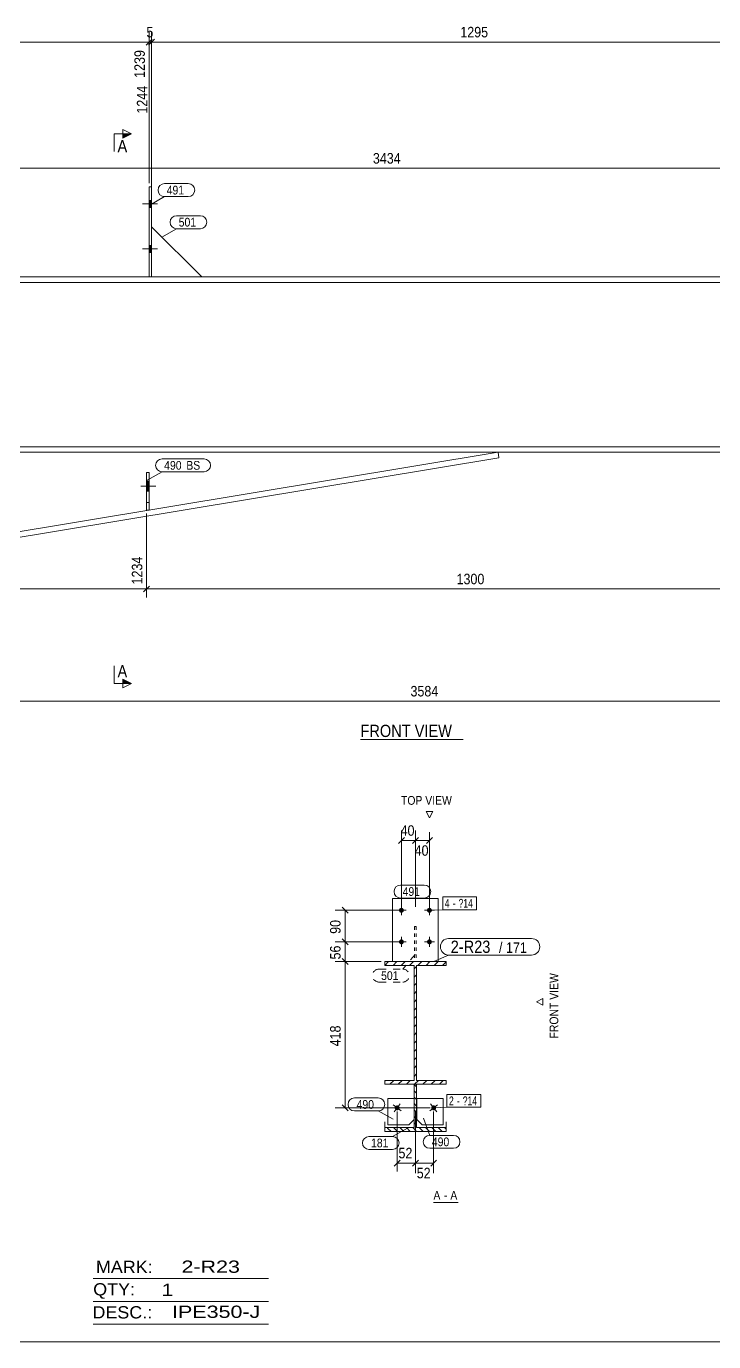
# Model space of a CAD drawing. Header units: millimetres. Extents: x 2 to 825, y 1 to 579.
# Drawn here: x 198.4 to 394.5, y 5 to 380.2 of the extents above; entities that cross this region are included whole.
import ezdxf

# ---------------------------------------------------------------- set-up
doc = ezdxf.new("R2010")
doc.units = ezdxf.units.MM
for name, pattern in [('XKITLINE00', [0]), ('XKITLINE01', [4, 1, -1, 1, -1]), ('XKITLINE02', [4, 2, -2])]:
    doc.linetypes.add(name, pattern=pattern)
for name, color, linetype, lineweight in [('Bolt', 3, 'Continuous', 0), ('BoltMark', 7, 'Continuous', 0), ('Dimensions', 7, 'Continuous', 0), ('DrawingSheet', 5, 'Continuous', 0), ('OtherObjectType', 7, 'Continuous', 0), ('Part', 2, 'Continuous', 0), ('PartMark', 7, 'Continuous', 0), ('Section', 6, 'Continuous', 0)]:
    doc.layers.add(name, color=color, linetype=linetype, lineweight=lineweight)
doc.styles.add('ARIAL', font='ARIAL.TTF')
doc.styles.add('ARIAL_NARROW', font='ARIALN.TTF')

# ---------------------------------------------------------------- blocks, each defined once
blk = doc.blocks.new('*A2')
at = {"layer": 'Part', "color": 7, "linetype": 'XKITLINE00', "lineweight": 0}
for p, q in [((300.65, 112.35), (301.75, 113.45)), ((303.01, 112.35), (304.11, 113.45)), ((305.36, 112.35), (306.46, 113.45)), ((307.72, 112.35), (308.82, 113.45)), ((310.08, 112.35), (311.18, 113.45)), ((312.43, 112.35), (313.53, 113.45)), ((314.79, 112.35), (315.89, 113.45)), ((317.15, 112.35), (318.15, 113.35)), ((300.65, 112.35), (300.65, 112.35)), ((309.05, 111.32), (309.75, 112.02)), ((309.05, 108.97), (309.75, 109.67)), ((309.05, 106.61), (309.75, 107.31)), ((309.05, 104.25), (309.75, 104.95)), ((309.05, 101.89), (309.75, 102.59)), ((309.05, 99.54), (309.75, 100.24)), ((309.05, 97.18), (309.75, 97.88)), ((309.05, 94.82), (309.75, 95.52)), ((309.05, 92.47), (309.75, 93.17)), ((309.05, 90.11), (309.75, 90.81)), ((309.05, 87.75), (309.75, 88.45)), ((309.05, 85.39), (309.75, 86.09)), ((309.05, 83.04), (309.75, 83.74)), ((300.65, 79.35), (300.85, 79.55)), ((302.11, 78.45), (303.21, 79.55)), ((304.47, 78.45), (305.57, 79.55)), ((306.82, 78.45), (307.92, 79.55)), ((309.05, 80.68), (309.75, 81.38)), ((309.18, 78.45), (310.28, 79.55)), ((311.54, 78.45), (312.64, 79.55)), ((313.89, 78.45), (314.99, 79.55)), ((316.25, 78.45), (317.35, 79.55))]:
    blk.add_line(p, q, dxfattribs=at)
blk = doc.blocks.new('*A3')
at = {"layer": 'Part', "color": 7, "linetype": 'XKITLINE00', "lineweight": 0}
for p, q in [((309.75, 77.68), (309.05, 78.38)), ((309.75, 75.86), (309.05, 76.56)), ((309.75, 74.04), (309.05, 74.74)), ((309.75, 72.22), (309.05, 72.92)), ((309.75, 70.4), (309.05, 71.1)), ((309.75, 68.58), (309.05, 69.28)), ((301.56, 65.85), (301.35, 66.06)), ((302.47, 64.94), (301.56, 65.85)), ((304.29, 64.94), (303.17, 66.06)), ((306.11, 64.94), (304.99, 66.06)), ((307.93, 64.94), (306.81, 66.06)), ((309.75, 64.94), (308.63, 66.06)), ((309.75, 66.76), (309.05, 67.46)), ((311.57, 64.94), (310.45, 66.06)), ((313.39, 64.94), (312.27, 66.06)), ((315.21, 64.94), (314.09, 66.06)), ((317.03, 64.94), (315.91, 66.06)), ((318.15, 65.64), (317.73, 66.06))]:
    blk.add_line(p, q, dxfattribs=at)
blk = doc.blocks.new('*A5')
at = {"layer": 'Bolt', "color": 3, "linetype": 'XKITLINE02', "lineweight": 0}
for p, q in [((235.36, 249.05), (231.08, 249.05)), ((233.44, 250.46), (232.72, 250.46)), ((233.44, 247.65), (232.72, 247.65))]:
    blk.add_line(p, q, dxfattribs=at)
blk = doc.blocks.new('*A6')
at = {"layer": 'Bolt'}
for points in [[(233.44, 330.56), (234.15, 330.56), (234.15, 328.56), (233.44, 328.56)], [(233.44, 330.56), (234.15, 330.56), (234.15, 328.56), (233.44, 328.56)], [(233.44, 317.7), (234.15, 317.7), (234.15, 315.7), (233.44, 315.7)], [(233.44, 317.7), (234.15, 317.7), (234.15, 315.7), (233.44, 315.7)]]:
    blk.add_hatch(color=3, dxfattribs=at).paths.add_polyline_path(points, flags=17)
at = {"layer": 'Bolt', "color": 3, "linetype": 'XKITLINE00', "lineweight": 0}
for p, q in [((234.15, 330.56), (233.44, 330.56)), ((234.15, 330.56), (233.44, 330.56)), ((235.81, 329.56), (231.52, 329.56)), ((235.81, 329.56), (231.52, 329.56)), ((234.15, 328.56), (233.44, 328.56)), ((234.15, 328.56), (233.44, 328.56)), ((235.81, 316.7), (231.52, 316.7)), ((235.81, 316.7), (231.52, 316.7)), ((234.15, 317.7), (233.44, 317.7)), ((234.15, 317.7), (233.44, 317.7)), ((234.15, 315.7), (233.44, 315.7)), ((234.15, 315.7), (233.44, 315.7))]:
    blk.add_line(p, q, dxfattribs=at)
blk = doc.blocks.new('*A11')
at = {"layer": 'Bolt'}
blk.add_hatch(color=3, dxfattribs=at).paths.add_polyline_path([(233.44, 247.65), (232.72, 247.65), (232.72, 250.46), (233.44, 250.46)], flags=17)
at = {"layer": 'Bolt', "color": 3, "linetype": 'XKITLINE00', "lineweight": 0}
for p, q in [((235.36, 249.05), (231.08, 249.05)), ((233.44, 250.46), (232.72, 250.46)), ((233.44, 247.65), (232.72, 247.65))]:
    blk.add_line(p, q, dxfattribs=at)
blk = doc.blocks.new('*A12')
at = {"layer": 'Part', "color": 2, "linetype": 'XKITLINE00', "lineweight": 0}
for p, q in [((568.42, 308.7), (61.72, 308.7)), ((568.42, 307.13), (61.56, 307.13)), ((568.42, 260.28), (56.62, 260.28)), ((56.45, 258.7), (568.42, 258.7))]:
    blk.add_line(p, q, dxfattribs=at)
blk = doc.blocks.new('*A16')
at = {"layer": 'Part', "color": 7, "linetype": 'XKITLINE01', "lineweight": 0}
for p, q in [((232.72, 252.91), (232.72, 242.2)), ((233.44, 252.91), (232.72, 252.91)), ((233.44, 242.2), (233.44, 252.91)), ((232.72, 244.34), (233.44, 244.34)), ((232.72, 242.2), (233.44, 242.2))]:
    blk.add_line(p, q, dxfattribs=at)
blk = doc.blocks.new('*A17')
at = {"layer": 'Part', "color": 2, "linetype": 'XKITLINE00', "lineweight": 0}
blk.add_line((248.44, 308.7), (234.15, 322.99), dxfattribs=at)
at = {"layer": 'Part', "color": 7, "linetype": 'XKITLINE01', "lineweight": 0}
for p, q in [((234.15, 322.99), (234.15, 308.7)), ((234.15, 308.7), (248.44, 308.7))]:
    blk.add_line(p, q, dxfattribs=at)
blk = doc.blocks.new('*A18')
at = {"layer": 'Part', "color": 2, "linetype": 'XKITLINE00', "lineweight": 0}
for p, q in [((234.15, 334.42), (233.44, 334.42)), ((233.44, 334.42), (233.44, 308.7)), ((234.15, 308.7), (234.15, 334.42))]:
    blk.add_line(p, q, dxfattribs=at)
at = {"layer": 'Part', "color": 7, "linetype": 'XKITLINE01', "lineweight": 0}
blk.add_line((233.44, 308.7), (234.15, 308.7), dxfattribs=at)
blk = doc.blocks.new('*A23')
at = {"layer": 'Part', "color": 2, "linetype": 'XKITLINE00', "lineweight": 0}
for p, q in [((333.22, 257.15), (51.36, 210.4)), ((51.53, 212.02), (332.97, 258.7)), ((56.23, 256.63), (58.54, 258.7)), ((332.97, 258.7), (333.22, 257.15))]:
    blk.add_line(p, q, dxfattribs=at)
at = {"layer": 'Part', "color": 7, "linetype": 'XKITLINE01', "lineweight": 0}
for p, q in [((51.36, 210.4), (56.23, 256.63)), ((58.54, 258.7), (332.97, 258.7))]:
    blk.add_line(p, q, dxfattribs=at)
blk = doc.blocks.new('*A25')
at = {"layer": 'Part', "color": 2, "linetype": 'XKITLINE00', "lineweight": 0}
for p, q in [((232.72, 242.2), (232.72, 252.91)), ((232.72, 252.91), (233.44, 252.91)), ((233.44, 252.91), (233.44, 242.2)), ((233.44, 242.2), (232.72, 242.2))]:
    blk.add_line(p, q, dxfattribs=at)
at = {"layer": 'Part', "color": 7, "linetype": 'XKITLINE01', "lineweight": 0}
blk.add_line((232.72, 244.34), (233.44, 244.34), dxfattribs=at)
blk = doc.blocks.new('*A56')
at = {"layer": 'Bolt'}
blk.add_hatch(color=3, dxfattribs=at).paths.add_polyline_path([(303.74, 71.17), (303.72, 71.19), (303.69, 71.21), (303.67, 71.24), (303.65, 71.27), (303.63, 71.29), (303.61, 71.32), (303.59, 71.35), (303.57, 71.38), (303.56, 71.41), (303.55, 71.44), (303.53, 71.48), (303.52, 71.51), (303.52, 71.54), (303.51, 71.58), (303.5, 71.61), (303.5, 71.64), (303.5, 71.68), (303.5, 71.71), (303.5, 71.75), (303.5, 71.78), (303.51, 71.82), (303.51, 71.85), (303.52, 71.88), (303.53, 71.92), (303.54, 71.95), (303.56, 71.98), (303.57, 72.01), (303.59, 72.04), (303.61, 72.07), (303.63, 72.1), (303.65, 72.13), (303.67, 72.15), (303.69, 72.18), (303.71, 72.2), (303.74, 72.23), (303.77, 72.25), (303.79, 72.27), (303.82, 72.29), (303.85, 72.31), (303.88, 72.32), (303.91, 72.34), (303.95, 72.35), (303.98, 72.36), (304.01, 72.37), (304.04, 72.38), (304.08, 72.39), (304.11, 72.39), (304.15, 72.4), (304.18, 72.4), (304.21, 72.4), (304.25, 72.4), (304.28, 72.39), (304.32, 72.39), (304.35, 72.38), (304.38, 72.37), (304.42, 72.36), (304.45, 72.35), (304.48, 72.34), (304.51, 72.32), (304.54, 72.31), (304.57, 72.29), (304.6, 72.27), (304.63, 72.25), (304.65, 72.23), (304.68, 72.2), (304.7, 72.18), (304.73, 72.16), (304.75, 72.13), (304.77, 72.1), (304.79, 72.07), (304.81, 72.04), (304.82, 72.01), (304.84, 71.98), (304.85, 71.95), (304.86, 71.92), (304.87, 71.88), (304.88, 71.85), (304.89, 71.82), (304.89, 71.78), (304.9, 71.75), (304.9, 71.72), (304.9, 71.68), (304.9, 71.65), (304.89, 71.61), (304.89, 71.58), (304.88, 71.54), (304.87, 71.51), (304.86, 71.48), (304.85, 71.45), (304.84, 71.41), (304.82, 71.38), (304.81, 71.35), (304.79, 71.32), (304.77, 71.29), (304.75, 71.27), (304.73, 71.24), (304.71, 71.22), (304.68, 71.19), (304.66, 71.17), (304.63, 71.15), (304.6, 71.13), (304.57, 71.11), (304.54, 71.09), (304.51, 71.07), (304.48, 71.06), (304.45, 71.04), (304.42, 71.03), (304.39, 71.02), (304.35, 71.01), (304.32, 71.01), (304.29, 71), (304.25, 71), (304.22, 71), (304.18, 71), (304.15, 71), (304.11, 71), (304.08, 71.01), (304.05, 71.01), (304.01, 71.02), (303.98, 71.03), (303.95, 71.04), (303.92, 71.06), (303.88, 71.07), (303.85, 71.09), (303.82, 71.1), (303.8, 71.12), (303.77, 71.14)], flags=17)
at = {"layer": 'Bolt', "color": 3, "linetype": 'XKITLINE00', "lineweight": 0}
for p, q in [((305.3, 70.84), (303.09, 72.56)), ((303.34, 70.59), (305.06, 72.8))]:
    blk.add_line(p, q, dxfattribs=at)
blk = doc.blocks.new('*A57')
at = {"layer": 'Bolt'}
for points in [[(306.1, 128.02), (306.09, 127.98), (306.09, 127.95), (306.08, 127.92), (306.08, 127.88), (306.07, 127.85), (306.06, 127.82), (306.04, 127.79), (306.03, 127.75), (306.02, 127.72), (306, 127.69), (305.98, 127.66), (305.96, 127.64), (305.94, 127.61), (305.92, 127.58), (305.89, 127.56), (305.87, 127.53), (305.84, 127.51), (305.82, 127.49), (305.79, 127.47), (305.76, 127.45), (305.73, 127.44), (305.7, 127.42), (305.67, 127.41), (305.63, 127.39), (305.6, 127.38), (305.57, 127.37), (305.53, 127.37), (305.5, 127.36), (305.47, 127.36), (305.43, 127.35), (305.4, 127.35), (305.36, 127.35), (305.33, 127.36), (305.3, 127.36), (305.26, 127.37), (305.23, 127.37), (305.19, 127.38), (305.16, 127.39), (305.13, 127.41), (305.1, 127.42), (305.07, 127.44), (305.04, 127.45), (305.01, 127.47), (304.98, 127.49), (304.95, 127.51), (304.93, 127.53), (304.9, 127.56), (304.88, 127.58), (304.86, 127.61), (304.84, 127.64), (304.82, 127.66), (304.8, 127.69), (304.78, 127.72), (304.77, 127.75), (304.75, 127.79), (304.74, 127.82), (304.73, 127.85), (304.72, 127.88), (304.71, 127.92), (304.71, 127.95), (304.7, 127.98), (304.7, 128.02), (304.7, 128.05), (304.7, 128.09), (304.7, 128.12), (304.71, 128.16), (304.71, 128.19), (304.72, 128.22), (304.73, 128.26), (304.74, 128.29), (304.75, 128.32), (304.77, 128.35), (304.78, 128.38), (304.8, 128.41), (304.82, 128.44), (304.84, 128.47), (304.86, 128.5), (304.88, 128.52), (304.9, 128.55), (304.93, 128.57), (304.95, 128.59), (304.98, 128.62), (305.01, 128.64), (305.04, 128.65), (305.07, 128.67), (305.1, 128.69), (305.13, 128.7), (305.16, 128.71), (305.19, 128.72), (305.23, 128.73), (305.26, 128.74), (305.3, 128.75), (305.33, 128.75), (305.36, 128.75), (305.4, 128.75), (305.43, 128.75), (305.47, 128.75), (305.5, 128.75), (305.53, 128.74), (305.57, 128.73), (305.6, 128.72), (305.63, 128.71), (305.67, 128.7), (305.7, 128.69), (305.73, 128.67), (305.76, 128.65), (305.79, 128.64), (305.82, 128.62), (305.84, 128.59), (305.87, 128.57), (305.89, 128.55), (305.92, 128.52), (305.94, 128.5), (305.96, 128.47), (305.98, 128.44), (306, 128.41), (306.02, 128.38), (306.03, 128.35), (306.04, 128.32), (306.06, 128.29), (306.07, 128.26), (306.08, 128.22), (306.08, 128.19), (306.09, 128.16), (306.09, 128.12), (306.1, 128.09), (306.1, 128.05)], [(314.1, 128.02), (314.09, 127.98), (314.09, 127.95), (314.08, 127.92), (314.08, 127.88), (314.07, 127.85), (314.06, 127.82), (314.04, 127.79), (314.03, 127.75), (314.02, 127.72), (314, 127.69), (313.98, 127.66), (313.96, 127.64), (313.94, 127.61), (313.92, 127.58), (313.89, 127.56), (313.87, 127.53), (313.84, 127.51), (313.82, 127.49), (313.79, 127.47), (313.76, 127.45), (313.73, 127.44), (313.7, 127.42), (313.67, 127.41), (313.63, 127.39), (313.6, 127.38), (313.57, 127.37), (313.53, 127.37), (313.5, 127.36), (313.47, 127.36), (313.43, 127.35), (313.4, 127.35), (313.36, 127.35), (313.33, 127.36), (313.3, 127.36), (313.26, 127.37), (313.23, 127.37), (313.19, 127.38), (313.16, 127.39), (313.13, 127.41), (313.1, 127.42), (313.07, 127.44), (313.04, 127.45), (313.01, 127.47), (312.98, 127.49), (312.95, 127.51), (312.93, 127.53), (312.9, 127.56), (312.88, 127.58), (312.86, 127.61), (312.84, 127.64), (312.82, 127.66), (312.8, 127.69), (312.78, 127.72), (312.77, 127.75), (312.75, 127.79), (312.74, 127.82), (312.73, 127.85), (312.72, 127.88), (312.71, 127.92), (312.71, 127.95), (312.7, 127.98), (312.7, 128.02), (312.7, 128.05), (312.7, 128.09), (312.7, 128.12), (312.71, 128.16), (312.71, 128.19), (312.72, 128.22), (312.73, 128.26), (312.74, 128.29), (312.75, 128.32), (312.77, 128.35), (312.78, 128.38), (312.8, 128.41), (312.82, 128.44), (312.84, 128.47), (312.86, 128.5), (312.88, 128.52), (312.9, 128.55), (312.93, 128.57), (312.95, 128.59), (312.98, 128.62), (313.01, 128.64), (313.04, 128.65), (313.07, 128.67), (313.1, 128.69), (313.13, 128.7), (313.16, 128.71), (313.19, 128.72), (313.23, 128.73), (313.26, 128.74), (313.3, 128.75), (313.33, 128.75), (313.36, 128.75), (313.4, 128.75), (313.43, 128.75), (313.47, 128.75), (313.5, 128.75), (313.53, 128.74), (313.57, 128.73), (313.6, 128.72), (313.63, 128.71), (313.67, 128.7), (313.7, 128.69), (313.73, 128.67), (313.76, 128.65), (313.79, 128.64), (313.82, 128.62), (313.84, 128.59), (313.87, 128.57), (313.89, 128.55), (313.92, 128.52), (313.94, 128.5), (313.96, 128.47), (313.98, 128.44), (314, 128.41), (314.02, 128.38), (314.03, 128.35), (314.04, 128.32), (314.06, 128.29), (314.07, 128.26), (314.08, 128.22), (314.08, 128.19), (314.09, 128.16), (314.09, 128.12), (314.1, 128.09), (314.1, 128.05)], [(306.1, 119.02), (306.09, 118.98), (306.09, 118.95), (306.08, 118.92), (306.08, 118.88), (306.07, 118.85), (306.06, 118.82), (306.04, 118.79), (306.03, 118.75), (306.02, 118.72), (306, 118.69), (305.98, 118.66), (305.96, 118.64), (305.94, 118.61), (305.92, 118.58), (305.89, 118.56), (305.87, 118.53), (305.84, 118.51), (305.82, 118.49), (305.79, 118.47), (305.76, 118.45), (305.73, 118.44), (305.7, 118.42), (305.67, 118.41), (305.63, 118.39), (305.6, 118.38), (305.57, 118.37), (305.53, 118.37), (305.5, 118.36), (305.47, 118.36), (305.43, 118.35), (305.4, 118.35), (305.36, 118.35), (305.33, 118.36), (305.3, 118.36), (305.26, 118.37), (305.23, 118.37), (305.19, 118.38), (305.16, 118.39), (305.13, 118.41), (305.1, 118.42), (305.07, 118.44), (305.04, 118.45), (305.01, 118.47), (304.98, 118.49), (304.95, 118.51), (304.93, 118.53), (304.9, 118.56), (304.88, 118.58), (304.86, 118.61), (304.84, 118.64), (304.82, 118.66), (304.8, 118.69), (304.78, 118.72), (304.77, 118.75), (304.75, 118.79), (304.74, 118.82), (304.73, 118.85), (304.72, 118.88), (304.71, 118.92), (304.71, 118.95), (304.7, 118.98), (304.7, 119.02), (304.7, 119.05), (304.7, 119.09), (304.7, 119.12), (304.71, 119.16), (304.71, 119.19), (304.72, 119.22), (304.73, 119.26), (304.74, 119.29), (304.75, 119.32), (304.77, 119.35), (304.78, 119.38), (304.8, 119.41), (304.82, 119.44), (304.84, 119.47), (304.86, 119.5), (304.88, 119.52), (304.9, 119.55), (304.93, 119.57), (304.95, 119.59), (304.98, 119.62), (305.01, 119.64), (305.04, 119.65), (305.07, 119.67), (305.1, 119.69), (305.13, 119.7), (305.16, 119.71), (305.19, 119.72), (305.23, 119.73), (305.26, 119.74), (305.3, 119.75), (305.33, 119.75), (305.36, 119.75), (305.4, 119.75), (305.43, 119.75), (305.47, 119.75), (305.5, 119.75), (305.53, 119.74), (305.57, 119.73), (305.6, 119.72), (305.63, 119.71), (305.67, 119.7), (305.7, 119.69), (305.73, 119.67), (305.76, 119.65), (305.79, 119.64), (305.82, 119.62), (305.84, 119.59), (305.87, 119.57), (305.89, 119.55), (305.92, 119.52), (305.94, 119.5), (305.96, 119.47), (305.98, 119.44), (306, 119.41), (306.02, 119.38), (306.03, 119.35), (306.04, 119.32), (306.06, 119.29), (306.07, 119.26), (306.08, 119.22), (306.08, 119.19), (306.09, 119.16), (306.09, 119.12), (306.1, 119.09), (306.1, 119.05)], [(314.1, 119.02), (314.09, 118.98), (314.09, 118.95), (314.08, 118.92), (314.08, 118.88), (314.07, 118.85), (314.06, 118.82), (314.04, 118.79), (314.03, 118.75), (314.02, 118.72), (314, 118.69), (313.98, 118.66), (313.96, 118.64), (313.94, 118.61), (313.92, 118.58), (313.89, 118.56), (313.87, 118.53), (313.84, 118.51), (313.82, 118.49), (313.79, 118.47), (313.76, 118.45), (313.73, 118.44), (313.7, 118.42), (313.67, 118.41), (313.63, 118.39), (313.6, 118.38), (313.57, 118.37), (313.53, 118.37), (313.5, 118.36), (313.47, 118.36), (313.43, 118.35), (313.4, 118.35), (313.36, 118.35), (313.33, 118.36), (313.3, 118.36), (313.26, 118.37), (313.23, 118.37), (313.19, 118.38), (313.16, 118.39), (313.13, 118.41), (313.1, 118.42), (313.07, 118.44), (313.04, 118.45), (313.01, 118.47), (312.98, 118.49), (312.95, 118.51), (312.93, 118.53), (312.9, 118.56), (312.88, 118.58), (312.86, 118.61), (312.84, 118.64), (312.82, 118.66), (312.8, 118.69), (312.78, 118.72), (312.77, 118.75), (312.75, 118.79), (312.74, 118.82), (312.73, 118.85), (312.72, 118.88), (312.71, 118.92), (312.71, 118.95), (312.7, 118.98), (312.7, 119.02), (312.7, 119.05), (312.7, 119.09), (312.7, 119.12), (312.71, 119.16), (312.71, 119.19), (312.72, 119.22), (312.73, 119.26), (312.74, 119.29), (312.75, 119.32), (312.77, 119.35), (312.78, 119.38), (312.8, 119.41), (312.82, 119.44), (312.84, 119.47), (312.86, 119.5), (312.88, 119.52), (312.9, 119.55), (312.93, 119.57), (312.95, 119.59), (312.98, 119.62), (313.01, 119.64), (313.04, 119.65), (313.07, 119.67), (313.1, 119.69), (313.13, 119.7), (313.16, 119.71), (313.19, 119.72), (313.23, 119.73), (313.26, 119.74), (313.3, 119.75), (313.33, 119.75), (313.36, 119.75), (313.4, 119.75), (313.43, 119.75), (313.47, 119.75), (313.5, 119.75), (313.53, 119.74), (313.57, 119.73), (313.6, 119.72), (313.63, 119.71), (313.67, 119.7), (313.7, 119.69), (313.73, 119.67), (313.76, 119.65), (313.79, 119.64), (313.82, 119.62), (313.84, 119.59), (313.87, 119.57), (313.89, 119.55), (313.92, 119.52), (313.94, 119.5), (313.96, 119.47), (313.98, 119.44), (314, 119.41), (314.02, 119.38), (314.03, 119.35), (314.04, 119.32), (314.06, 119.29), (314.07, 119.26), (314.08, 119.22), (314.08, 119.19), (314.09, 119.16), (314.09, 119.12), (314.1, 119.09), (314.1, 119.05)]]:
    blk.add_hatch(color=3, dxfattribs=at).paths.add_polyline_path(points, flags=17)
at = {"layer": 'Bolt', "color": 3, "linetype": 'XKITLINE00', "lineweight": 0}
for p, q in [((306.8, 128.05), (304, 128.05)), ((305.4, 129.45), (305.4, 126.65)), ((314.8, 128.05), (312, 128.05)), ((313.4, 129.45), (313.4, 126.65)), ((305.4, 120.45), (305.4, 117.65)), ((313.4, 120.45), (313.4, 117.65)), ((306.8, 119.05), (304, 119.05)), ((314.8, 119.05), (312, 119.05))]:
    blk.add_line(p, q, dxfattribs=at)
blk = doc.blocks.new('*A58')
at = {"layer": 'Bolt'}
blk.add_hatch(color=3, dxfattribs=at).paths.add_polyline_path([(314.2, 72.27), (314.22, 72.29), (314.25, 72.31), (314.28, 72.32), (314.32, 72.34), (314.35, 72.35), (314.38, 72.36), (314.41, 72.37), (314.45, 72.38), (314.48, 72.39), (314.51, 72.39), (314.55, 72.4), (314.58, 72.4), (314.62, 72.4), (314.65, 72.4), (314.69, 72.39), (314.72, 72.39), (314.75, 72.38), (314.79, 72.37), (314.82, 72.36), (314.85, 72.35), (314.88, 72.34), (314.91, 72.32), (314.94, 72.31), (314.97, 72.29), (315, 72.27), (315.03, 72.25), (315.06, 72.23), (315.08, 72.2), (315.11, 72.18), (315.13, 72.15), (315.15, 72.13), (315.17, 72.1), (315.19, 72.07), (315.21, 72.04), (315.22, 72.01), (315.24, 71.98), (315.25, 71.95), (315.26, 71.92), (315.27, 71.88), (315.28, 71.85), (315.29, 71.82), (315.29, 71.78), (315.3, 71.75), (315.3, 71.71), (315.3, 71.68), (315.3, 71.64), (315.29, 71.61), (315.29, 71.58), (315.28, 71.54), (315.27, 71.51), (315.26, 71.48), (315.25, 71.44), (315.24, 71.41), (315.22, 71.38), (315.21, 71.35), (315.19, 71.32), (315.17, 71.29), (315.15, 71.27), (315.13, 71.24), (315.1, 71.21), (315.08, 71.19), (315.05, 71.17), (315.03, 71.14), (315, 71.12), (314.97, 71.1), (314.94, 71.09), (314.91, 71.07), (314.88, 71.06), (314.85, 71.04), (314.82, 71.03), (314.78, 71.02), (314.75, 71.01), (314.72, 71.01), (314.68, 71), (314.65, 71), (314.61, 71), (314.58, 71), (314.55, 71), (314.51, 71), (314.48, 71.01), (314.44, 71.01), (314.41, 71.02), (314.38, 71.03), (314.35, 71.04), (314.31, 71.06), (314.28, 71.07), (314.25, 71.09), (314.22, 71.11), (314.19, 71.13), (314.17, 71.15), (314.14, 71.17), (314.11, 71.19), (314.09, 71.22), (314.07, 71.24), (314.05, 71.27), (314.03, 71.29), (314.01, 71.32), (313.99, 71.35), (313.97, 71.38), (313.96, 71.41), (313.94, 71.45), (313.93, 71.48), (313.92, 71.51), (313.91, 71.54), (313.91, 71.58), (313.9, 71.61), (313.9, 71.65), (313.9, 71.68), (313.9, 71.72), (313.9, 71.75), (313.9, 71.78), (313.91, 71.82), (313.92, 71.85), (313.92, 71.88), (313.93, 71.92), (313.95, 71.95), (313.96, 71.98), (313.97, 72.01), (313.99, 72.04), (314.01, 72.07), (314.03, 72.1), (314.05, 72.13), (314.07, 72.16), (314.09, 72.18), (314.12, 72.2), (314.14, 72.23), (314.17, 72.25)], flags=17)
at = {"layer": 'Bolt', "color": 3, "linetype": 'XKITLINE00', "lineweight": 0}
for p, q in [((313.49, 70.84), (315.7, 72.56)), ((313.74, 72.8), (315.46, 70.59))]:
    blk.add_line(p, q, dxfattribs=at)
blk = doc.blocks.new('*A59')
at = {"layer": 'Part', "color": 2, "linetype": 'XKITLINE00', "lineweight": 0}
for p, q in [((300.65, 112.35), (300.65, 113.45)), ((300.65, 113.45), (318.15, 113.45)), ((318.15, 113.45), (318.15, 112.35)), ((309.05, 112.35), (300.65, 112.35)), ((309.05, 79.55), (309.05, 112.35)), ((318.15, 112.35), (309.75, 112.35)), ((309.75, 112.35), (309.75, 79.55)), ((300.65, 78.45), (300.65, 79.55)), ((300.65, 79.55), (309.05, 79.55)), ((309.75, 79.55), (318.15, 79.55)), ((318.15, 79.55), (318.15, 78.45)), ((318.15, 78.45), (300.65, 78.45))]:
    blk.add_line(p, q, dxfattribs=at)
blk = doc.blocks.new('*A60')
at = {"layer": 'Part', "color": 2, "linetype": 'XKITLINE00', "lineweight": 0}
for p, q in [((309, 74.4), (301.5, 74.4)), ((301.5, 74.4), (301.5, 66.9)), ((309, 68.4), (309, 74.4)), ((307.5, 66.9), (309, 68.4)), ((301.5, 66.9), (307.5, 66.9))]:
    blk.add_line(p, q, dxfattribs=at)
blk = doc.blocks.new('*A61')
at = {"layer": 'Part', "color": 7, "linetype": 'XKITLINE01', "lineweight": 0}
for p, q in [((309.65, 123.45), (309.15, 123.45)), ((309.15, 123.45), (309.15, 113.45)), ((309.65, 123.45), (309.65, 113.45)), ((309.65, 113.45), (309.15, 113.45))]:
    blk.add_line(p, q, dxfattribs=at)
blk = doc.blocks.new('*A62')
at = {"layer": 'Part', "color": 2, "linetype": 'XKITLINE00', "lineweight": 0}
for p, q in [((302.9, 113.45), (302.9, 131.45)), ((302.9, 131.45), (315.9, 131.45)), ((315.9, 113.45), (315.9, 131.45))]:
    blk.add_line(p, q, dxfattribs=at)
at = {"layer": 'Part', "color": 7, "linetype": 'XKITLINE01', "lineweight": 0}
blk.add_line((302.9, 113.45), (315.9, 113.45), dxfattribs=at)
blk = doc.blocks.new('*A63')
at = {"layer": 'Part', "color": 2, "linetype": 'XKITLINE00', "lineweight": 0}
for p, q in [((309.05, 66.06), (309.05, 78.45)), ((309.05, 78.45), (309.75, 78.45)), ((309.75, 78.45), (309.75, 78.45)), ((309.75, 78.45), (309.75, 66.06)), ((300.65, 64.94), (300.65, 67.74)), ((318.15, 67.74), (318.15, 64.94)), ((300.65, 66.06), (309.05, 66.06)), ((318.15, 64.94), (300.65, 64.94)), ((309.75, 66.06), (318.15, 66.06))]:
    blk.add_line(p, q, dxfattribs=at)
blk = doc.blocks.new('*A64')
at = {"layer": 'Part', "color": 2, "linetype": 'XKITLINE00', "lineweight": 0}
for p, q in [((309.8, 68.4), (309.8, 74.4)), ((309.8, 74.4), (317.3, 74.4)), ((317.3, 74.4), (317.3, 66.9)), ((311.3, 66.9), (309.8, 68.4)), ((317.3, 66.9), (311.3, 66.9))]:
    blk.add_line(p, q, dxfattribs=at)
blk = doc.blocks.new('*A65')
at = {"layer": 'DrawingSheet', "color": 5, "linetype": 'XKITLINE00', "lineweight": 0}
blk.add_line((5, 5), (825, 5), dxfattribs=at)
blk = doc.blocks.new('*A69')
at = {"layer": 'OtherObjectType', "color": 6, "linetype": 'XKITLINE00', "lineweight": 0}
for p, q in [((217.5, 23), (267.5, 23)), ((217.5, 16.5), (267.5, 16.5)), ((217.5, 10), (267.5, 10))]:
    blk.add_line(p, q, dxfattribs=at)
at = {"layer": 'OtherObjectType', "color": 6, "style": 'ARIAL_NARROW'}
for s, width, p in [('MARK:', 1.275, (218.27, 24.58)), ('2-R23', 1.525501, (242.69, 24.65)), ('QTY:', 1.275, (217.5, 18.19)), ('1', 1.525501, (236.99, 18.05)), ('DESC.:', 1.275, (217.29, 11.63)), ('IPE350-J', 1.525501, (240, 11.79))]:
    blk.add_text(s, height=3.5, dxfattribs=dict(at, width=width)).set_placement(p)
blk = doc.blocks.new('*A95')
at = {"layer": 'PartMark', "color": 7, "linetype": 'XKITLINE00', "lineweight": 0}
for p, q in [((241.29, 326.18), (248.06, 326.18)), ((237.05, 320.09), (241.29, 322.48)), ((241.29, 322.48), (248.06, 322.48))]:
    blk.add_line(p, q, dxfattribs=at)
for centre, start, end in [((241.29, 324.33), 90, 270), ((248.06, 324.33), 270, 90)]:
    blk.add_arc(centre, 1.85, start, end, dxfattribs=at)
at = {"layer": 'PartMark', "color": 3, "style": 'ARIAL', "width": 0.85}
blk.add_text('501', height=2.5, dxfattribs=at).set_placement((241.89, 323.08))
blk = doc.blocks.new('*A96')
at = {"layer": 'PartMark', "color": 7, "linetype": 'XKITLINE00', "lineweight": 0}
for p, q in [((237.86, 335.33), (244.63, 335.33)), ((233.62, 329.23), (237.86, 331.63)), ((237.86, 331.63), (244.63, 331.63))]:
    blk.add_line(p, q, dxfattribs=at)
for centre, start, end in [((237.86, 333.48), 90, 270), ((244.63, 333.48), 270, 90)]:
    blk.add_arc(centre, 1.85, start, end, dxfattribs=at)
at = {"layer": 'PartMark', "color": 3, "style": 'ARIAL', "width": 0.85}
blk.add_text('491', height=2.5, dxfattribs=at).set_placement((238.46, 332.23))
blk = doc.blocks.new('*A98')
at = {"layer": 'PartMark', "color": 7, "linetype": 'XKITLINE00', "lineweight": 0}
for p, q in [((237.15, 256.82), (249.11, 256.82)), ((232.91, 250.72), (237.15, 253.12)), ((237.15, 253.12), (249.11, 253.12))]:
    blk.add_line(p, q, dxfattribs=at)
for centre, start, end in [((237.15, 254.97), 90, 270), ((249.11, 254.97), 270, 90)]:
    blk.add_arc(centre, 1.85, start, end, dxfattribs=at)
at = {"layer": 'PartMark', "color": 3, "style": 'ARIAL', "width": 0.85}
for s, p in [('490', (237.75, 253.72)), ('BS', (244.06, 253.72))]:
    blk.add_text(s, height=2.5, dxfattribs=at).set_placement(p)
blk = doc.blocks.new('*A99')
at = {"layer": 'Section'}
for points in [[(225.94, 349.51), (228.44, 349.51), (225.94, 348.26)], [(225.94, 193.99), (228.44, 192.74), (225.94, 192.74)]]:
    blk.add_hatch(color=3, dxfattribs=at).paths.add_polyline_path(points, flags=17)
at = {"layer": 'Section', "color": 1, "linetype": 'XKITLINE00', "lineweight": 0}
for p, q in [((223.44, 349.51), (223.44, 344.51)), ((223.44, 349.51), (228.44, 349.51)), ((223.44, 192.74), (223.44, 197.74)), ((223.44, 192.74), (228.44, 192.74))]:
    blk.add_line(p, q, dxfattribs=at)
at = {"layer": 'Section', "color": 3, "linetype": 'XKITLINE00', "lineweight": 0}
for p, q in [((225.94, 348.26), (225.94, 350.76)), ((225.94, 350.76), (228.44, 349.51)), ((228.44, 349.51), (225.94, 348.26)), ((228.44, 192.74), (225.94, 193.99)), ((225.94, 193.99), (225.94, 191.49)), ((228.44, 192.74), (225.94, 191.49))]:
    blk.add_line(p, q, dxfattribs=at)
at = {"layer": 'Section', "color": 7, "style": 'ARIAL', "width": 0.85}
for p in [(224.44, 344.26), (224.44, 194.49)]:
    blk.add_text('A', height=3.5, dxfattribs=at).set_placement(p)
blk = doc.blocks.new('*A101')
at = {"layer": 'OtherObjectType', "color": 7, "linetype": 'XKITLINE00', "lineweight": 0}
blk.add_line((293.72, 176.73), (323.02, 176.73), dxfattribs=at)
at = {"layer": 'OtherObjectType', "color": 7, "style": 'ARIAL', "width": 0.85}
blk.add_text('FRONT VIEW', height=3.5, dxfattribs=at).set_placement((293.72, 177.48))
blk = doc.blocks.new('*A103')
at = {"layer": 'Dimensions', "color": 7, "linetype": 'XKITLINE00', "lineweight": 0}
blk.add_line((56.45, 187.7), (568.42, 187.7), dxfattribs=at)
at = {"layer": 'Dimensions', "color": 3, "style": 'ARIAL', "width": 0.85}
blk.add_text('3584', height=3, dxfattribs=at).set_placement((307.99, 189.05))
blk = doc.blocks.new('*A105')
at = {"layer": 'Dimensions', "color": 7, "linetype": 'XKITLINE00', "lineweight": 0}
blk.add_line((56.45, 339.7), (546.99, 339.7), dxfattribs=at)
at = {"layer": 'Dimensions', "color": 3, "style": 'ARIAL', "width": 0.85}
blk.add_text('3434', height=3, dxfattribs=at).set_placement((297.27, 341.05))
blk = doc.blocks.new('*A107')
at = {"layer": 'Dimensions', "color": 7, "linetype": 'XKITLINE00', "lineweight": 0}
for p, q in [((56.45, 257.7), (56.45, 217.3)), ((232.72, 241.2), (232.72, 217.3)), ((57.3, 220.55), (55.6, 218.86)), ((56.45, 219.7), (232.72, 219.7)), ((233.57, 220.55), (231.87, 218.86))]:
    blk.add_line(p, q, dxfattribs=at)
at = {"layer": 'Dimensions', "color": 3}
for p in [(56.45, 219.7), (232.72, 219.7)]:
    blk.add_point(p, dxfattribs=at)
at = {"layer": 'Dimensions', "color": 3, "style": 'ARIAL', "width": 0.85}
blk.add_text('1234', height=3, rotation=90.0002, dxfattribs=at).set_placement((231.52, 221))
blk.add_text('1234', height=3, dxfattribs=at).set_placement((140.14, 221.05))
blk = doc.blocks.new('*A108')
at = {"layer": 'Dimensions', "color": 7, "linetype": 'XKITLINE00', "lineweight": 0}
for p, q in [((418.44, 259.28), (418.44, 217.3)), ((232.72, 241.2), (232.72, 217.3)), ((233.57, 220.55), (231.87, 218.86)), ((232.72, 219.7), (418.44, 219.7)), ((419.28, 220.55), (417.59, 218.86))]:
    blk.add_line(p, q, dxfattribs=at)
at = {"layer": 'Dimensions', "color": 3}
for p in [(232.72, 219.7), (418.44, 219.7)]:
    blk.add_point(p, dxfattribs=at)
at = {"layer": 'Dimensions', "color": 3, "style": 'ARIAL', "width": 0.85}
blk.add_text('2534', height=3, rotation=90.0002, dxfattribs=at).set_placement((417.24, 221))
blk.add_text('1300', height=3, dxfattribs=at).set_placement((321.13, 221.05))
blk = doc.blocks.new('*A110')
at = {"layer": 'Dimensions', "color": 7, "linetype": 'XKITLINE00', "lineweight": 0}
for p, q in [((56.45, 259.7), (56.45, 380.2)), ((57.3, 376.55), (55.6, 374.86)), ((56.45, 259.7), (56.45, 378.55)), ((58.95, 376.2), (56.45, 375.7)), ((56.45, 375.7), (233.44, 375.7)), ((58.95, 375.2), (56.45, 375.7)), ((63.67, 375.7), (56.45, 375.7)), ((234.28, 376.55), (232.59, 374.86)), ((233.44, 335.42), (233.44, 378.55))]:
    blk.add_line(p, q, dxfattribs=at)
at = {"layer": 'Dimensions', "color": 3}
for p in [(56.45, 375.7), (233.44, 375.7)]:
    blk.add_point(p, dxfattribs=at)
at = {"layer": 'Dimensions', "color": 7}
blk.add_point((56.45, 375.7), dxfattribs=at)
at = {"layer": 'Dimensions', "color": 3, "style": 'ARIAL', "width": 0.85}
for s, p in [('RD', (57.89, 376.9)), ('1239', (140.49, 377.05))]:
    blk.add_text(s, height=3, dxfattribs=at).set_placement(p)
blk.add_text('1239', height=3, rotation=90.0002, dxfattribs=at).set_placement((232.24, 365.5))
blk = doc.blocks.new('*A111')
at = {"layer": 'Dimensions', "color": 7, "linetype": 'XKITLINE00', "lineweight": 0}
for p, q in [((234.28, 376.55), (232.59, 374.86)), ((235, 376.55), (233.3, 374.86)), ((233.44, 335.42), (233.44, 378.55)), ((233.44, 375.7), (234.15, 375.7)), ((234.15, 323.99), (234.15, 378.55))]:
    blk.add_line(p, q, dxfattribs=at)
at = {"layer": 'Dimensions', "color": 3}
for p in [(233.44, 375.7), (234.15, 375.7)]:
    blk.add_point(p, dxfattribs=at)
at = {"layer": 'Dimensions', "color": 3, "style": 'ARIAL', "width": 0.85}
blk.add_text('5', height=3, dxfattribs=at).set_placement((232.68, 377.05))
blk.add_text('1244', height=3, rotation=90.0002, dxfattribs=at).set_placement((232.95, 355.3))
blk = doc.blocks.new('*A112')
at = {"layer": 'Dimensions', "color": 7, "linetype": 'XKITLINE00', "lineweight": 0}
for p, q in [((235, 376.55), (233.3, 374.86)), ((234.15, 323.99), (234.15, 378.55)), ((234.15, 375.7), (419.15, 375.7)), ((420, 376.55), (418.3, 374.86)), ((419.15, 335.42), (419.15, 378.55))]:
    blk.add_line(p, q, dxfattribs=at)
at = {"layer": 'Dimensions', "color": 3}
for p in [(234.15, 375.7), (419.15, 375.7)]:
    blk.add_point(p, dxfattribs=at)
at = {"layer": 'Dimensions', "color": 3, "style": 'ARIAL', "width": 0.85}
blk.add_text('1295', height=3, dxfattribs=at).set_placement((322.2, 377.05))
blk.add_text('2539', height=3, rotation=90.0002, dxfattribs=at).set_placement((417.95, 365.5))
blk = doc.blocks.new('*A153')
at = {"layer": 'Dimensions', "color": 7, "linetype": 'XKITLINE00', "lineweight": 0}
for p, q in [((299.65, 113.45), (286.55, 113.45)), ((288.55, 114.3), (290.25, 112.6)), ((289.4, 71.7), (289.4, 113.45)), ((313.6, 71.7), (286.55, 71.7)), ((288.55, 72.55), (290.25, 70.85))]:
    blk.add_line(p, q, dxfattribs=at)
at = {"layer": 'Dimensions', "color": 3}
for p in [(289.4, 113.45), (289.4, 71.7)]:
    blk.add_point(p, dxfattribs=at)
at = {"layer": 'Dimensions', "color": 3, "style": 'ARIAL', "width": 0.85}
blk.add_text('418', height=3, rotation=90.0002, dxfattribs=at).set_placement((288.05, 89.24))
blk = doc.blocks.new('*A154')
at = {"layer": 'Dimensions', "color": 7, "linetype": 'XKITLINE00', "lineweight": 0}
for p, q in [((304.4, 119.05), (286.55, 119.05)), ((288.55, 119.9), (290.25, 118.2)), ((289.4, 113.45), (289.4, 119.05)), ((299.65, 113.45), (286.55, 113.45)), ((288.55, 114.3), (290.25, 112.6))]:
    blk.add_line(p, q, dxfattribs=at)
at = {"layer": 'Dimensions', "color": 3}
for p in [(289.4, 119.05), (289.4, 113.45)]:
    blk.add_point(p, dxfattribs=at)
at = {"layer": 'Dimensions', "color": 3, "style": 'ARIAL', "width": 0.85}
blk.add_text('56', height=3, rotation=90.0002, dxfattribs=at).set_placement((288.05, 114.03))
blk = doc.blocks.new('*A155')
at = {"layer": 'Dimensions', "color": 7, "linetype": 'XKITLINE00', "lineweight": 0}
for p, q in [((304.4, 128.05), (286.55, 128.05)), ((288.55, 128.9), (290.25, 127.2)), ((289.4, 119.05), (289.4, 128.05)), ((304.4, 119.05), (286.55, 119.05)), ((288.55, 119.9), (290.25, 118.2))]:
    blk.add_line(p, q, dxfattribs=at)
at = {"layer": 'Dimensions', "color": 3}
for p in [(289.4, 128.05), (289.4, 119.05)]:
    blk.add_point(p, dxfattribs=at)
at = {"layer": 'Dimensions', "color": 3, "style": 'ARIAL', "width": 0.85}
blk.add_text('90', height=3, rotation=90.0002, dxfattribs=at).set_placement((288.05, 121.33))
blk = doc.blocks.new('*A156')
at = {"layer": 'Dimensions', "color": 7, "linetype": 'XKITLINE00', "lineweight": 0}
for p, q in [((304.2, 70.7), (304.2, 53.55)), ((309.4, 70.7), (309.4, 53.55)), ((305.05, 56.8), (303.35, 55.1)), ((310.25, 56.8), (308.55, 55.1)), ((304.2, 55.95), (309.4, 55.95))]:
    blk.add_line(p, q, dxfattribs=at)
at = {"layer": 'Dimensions', "color": 3}
for p in [(304.2, 55.95), (309.4, 55.95)]:
    blk.add_point(p, dxfattribs=at)
at = {"layer": 'Dimensions', "color": 3, "style": 'ARIAL', "width": 0.85}
blk.add_text('52', height=3, dxfattribs=at).set_placement((304.57, 57.3))
blk = doc.blocks.new('*A157')
at = {"layer": 'Dimensions', "color": 7, "linetype": 'XKITLINE00', "lineweight": 0}
for p, q in [((309.4, 70.7), (309.4, 53.1)), ((314.6, 70.7), (314.6, 53.1)), ((310.25, 56.8), (308.55, 55.1)), ((315.45, 56.8), (313.75, 55.1)), ((309.4, 55.95), (314.6, 55.95))]:
    blk.add_line(p, q, dxfattribs=at)
at = {"layer": 'Dimensions', "color": 3}
for p in [(309.4, 55.95), (314.6, 55.95)]:
    blk.add_point(p, dxfattribs=at)
at = {"layer": 'Dimensions', "color": 3, "style": 'ARIAL', "width": 0.85}
blk.add_text('52', height=3, dxfattribs=at).set_placement((309.77, 51.6))
blk = doc.blocks.new('*A158')
at = {"layer": 'Dimensions', "color": 7, "linetype": 'XKITLINE00', "lineweight": 0}
for p, q in [((305.4, 129.05), (305.4, 150.8)), ((309.4, 129.05), (309.4, 150.8)), ((306.25, 148.8), (304.55, 147.1)), ((305.4, 147.95), (309.4, 147.95)), ((310.25, 148.8), (308.55, 147.1))]:
    blk.add_line(p, q, dxfattribs=at)
at = {"layer": 'Dimensions', "color": 3}
for p in [(305.4, 147.95), (309.4, 147.95)]:
    blk.add_point(p, dxfattribs=at)
at = {"layer": 'Dimensions', "color": 3, "style": 'ARIAL', "width": 0.85}
blk.add_text('40', height=3, dxfattribs=at).set_placement((305.17, 149.3))
blk = doc.blocks.new('*A159')
at = {"layer": 'Dimensions', "color": 7, "linetype": 'XKITLINE00', "lineweight": 0}
for p, q in [((309.4, 129.05), (309.4, 150.35)), ((313.4, 129.05), (313.4, 150.35)), ((310.25, 148.8), (308.55, 147.1)), ((309.4, 147.95), (313.4, 147.95)), ((314.25, 148.8), (312.55, 147.1))]:
    blk.add_line(p, q, dxfattribs=at)
at = {"layer": 'Dimensions', "color": 3}
for p in [(309.4, 147.95), (313.4, 147.95)]:
    blk.add_point(p, dxfattribs=at)
at = {"layer": 'Dimensions', "color": 3, "style": 'ARIAL', "width": 0.85}
blk.add_text('40', height=3, dxfattribs=at).set_placement((309.17, 143.6))
blk = doc.blocks.new('*A160')
at = {"layer": 'BoltMark', "color": 7, "linetype": 'XKITLINE00', "lineweight": 0}
for p, q in [((317.17, 131.9), (326.85, 131.9)), ((317.17, 128.2), (317.17, 131.9)), ((326.85, 128.2), (326.85, 131.9)), ((313.4, 128.05), (317.17, 128.2)), ((317.17, 128.2), (326.85, 128.2))]:
    blk.add_line(p, q, dxfattribs=at)
at = {"layer": 'BoltMark', "color": 3, "style": 'ARIAL_NARROW', "width": 0.85}
for s, p in [('?14', (321.7, 128.8)), ('4', (317.77, 128.8)), ('-', (320.04, 128.8))]:
    blk.add_text(s, height=2.5, dxfattribs=at).set_placement(p)
blk = doc.blocks.new('*A161')
at = {"layer": 'BoltMark', "color": 7, "linetype": 'XKITLINE00', "lineweight": 0}
for p, q in [((318.37, 75.55), (328.05, 75.55)), ((318.37, 71.85), (318.37, 75.55)), ((328.05, 71.85), (328.05, 75.55)), ((314.6, 71.7), (318.37, 71.85)), ((318.37, 71.85), (328.05, 71.85))]:
    blk.add_line(p, q, dxfattribs=at)
at = {"layer": 'BoltMark', "color": 3, "style": 'ARIAL_NARROW', "width": 0.85}
for s, p in [('2', (318.97, 72.45)), ('-', (321.24, 72.45)), ('?14', (322.9, 72.45))]:
    blk.add_text(s, height=2.5, dxfattribs=at).set_placement(p)
blk = doc.blocks.new('*A162')
at = {"layer": 'PartMark', "color": 7, "linetype": 'XKITLINE00', "lineweight": 0}
for p, q in [((318.86, 120), (342.51, 120)), ((314.62, 113.4), (318.86, 115.3)), ((318.86, 115.3), (342.51, 115.3))]:
    blk.add_line(p, q, dxfattribs=at)
for centre, start, end in [((318.86, 117.65), 90, 270), ((342.51, 117.65), 270, 90)]:
    blk.add_arc(centre, 2.35, start, end, dxfattribs=at)
at = {"layer": 'PartMark', "color": 1, "style": 'ARIAL', "width": 0.85}
blk.add_text('2-R23', height=3.5, dxfattribs=at).set_placement((319.46, 115.9))
at = {"layer": 'PartMark', "color": 3, "style": 'ARIAL', "width": 0.85}
for s, p in [('/', (333.22, 115.9)), ('171', (335.23, 115.9))]:
    blk.add_text(s, height=3, dxfattribs=at).set_placement(p)
blk = doc.blocks.new('*A163')
at = {"layer": 'PartMark', "color": 7, "linetype": 'XKITLINE00', "lineweight": 0}
for p, q in [((292.02, 74.52), (298.78, 74.52)), ((292.02, 70.82), (298.78, 70.82)), ((303.03, 68.43), (298.78, 70.82))]:
    blk.add_line(p, q, dxfattribs=at)
for centre, start, end in [((292.02, 72.67), 90, 270), ((298.78, 72.67), 270, 90)]:
    blk.add_arc(centre, 1.85, start, end, dxfattribs=at)
at = {"layer": 'PartMark', "color": 3, "style": 'ARIAL', "width": 0.85}
blk.add_text('490', height=2.5, dxfattribs=at).set_placement((292.62, 71.42))
blk = doc.blocks.new('*A164')
at = {"layer": 'PartMark', "color": 7, "linetype": 'XKITLINE02', "lineweight": 0}
for p, q in [((309.28, 115.48), (305.78, 111.27)), ((299.01, 111.27), (305.78, 111.27)), ((299.01, 107.57), (305.78, 107.57))]:
    blk.add_line(p, q, dxfattribs=at)
for centre, start, end in [((299.01, 109.42), 90, 270), ((305.78, 109.42), 270, 90)]:
    blk.add_arc(centre, 1.85, start, end, dxfattribs=at)
at = {"layer": 'PartMark', "color": 3, "style": 'ARIAL', "width": 0.85}
blk.add_text('501', height=2.5, dxfattribs=at).set_placement((299.61, 108.17))
blk = doc.blocks.new('*A165')
at = {"layer": 'PartMark', "color": 7, "linetype": 'XKITLINE00', "lineweight": 0}
for p, q in [((305.15, 135.25), (311.91, 135.25)), ((305.15, 131.55), (311.91, 131.55))]:
    blk.add_line(p, q, dxfattribs=at)
for centre, start, end in [((305.15, 133.4), 90, 270), ((311.91, 133.4), 270, 90)]:
    blk.add_arc(centre, 1.85, start, end, dxfattribs=at)
at = {"layer": 'PartMark', "color": 3, "style": 'ARIAL', "width": 0.85}
blk.add_text('491', height=2.5, dxfattribs=at).set_placement((305.75, 132.15))
blk = doc.blocks.new('*A166')
at = {"layer": 'PartMark', "color": 7, "linetype": 'XKITLINE00', "lineweight": 0}
for p, q in [((307.14, 65.92), (302.9, 63.53)), ((296.14, 63.53), (302.9, 63.53)), ((296.14, 59.83), (302.9, 59.83))]:
    blk.add_line(p, q, dxfattribs=at)
for centre, start, end in [((296.14, 61.68), 90, 270), ((302.9, 61.68), 270, 90)]:
    blk.add_arc(centre, 1.85, start, end, dxfattribs=at)
at = {"layer": 'PartMark', "color": 3, "style": 'ARIAL', "width": 0.85}
blk.add_text('181', height=2.5, dxfattribs=at).set_placement((296.74, 60.43))
blk = doc.blocks.new('*A167')
at = {"layer": 'PartMark', "color": 7, "linetype": 'XKITLINE00', "lineweight": 0}
for p, q in [((311.68, 68.78), (313.49, 63.86)), ((313.49, 63.86), (320.25, 63.86)), ((313.49, 60.16), (320.25, 60.16))]:
    blk.add_line(p, q, dxfattribs=at)
for centre, start, end in [((313.49, 62.01), 90, 270), ((320.25, 62.01), 270, 90)]:
    blk.add_arc(centre, 1.85, start, end, dxfattribs=at)
at = {"layer": 'PartMark', "color": 3, "style": 'ARIAL', "width": 0.85}
blk.add_text('490', height=2.5, dxfattribs=at).set_placement((314.09, 60.76))
blk = doc.blocks.new('*A168')
at = {"layer": 'OtherObjectType', "color": 7, "linetype": 'XKITLINE00', "lineweight": 0}
for p, q in [((313.43, 154.4), (312.49, 156.28)), ((312.49, 156.28), (314.37, 156.28)), ((314.37, 156.28), (313.43, 154.4)), ((313.43, 154.4), (313.43, 154.4)), ((343.91, 101.95), (345.78, 102.89)), ((345.78, 101.02), (343.91, 101.95)), ((343.91, 101.95), (343.91, 101.95)), ((345.78, 102.89), (345.78, 101.02)), ((314.53, 44.75), (321.58, 44.75))]:
    blk.add_line(p, q, dxfattribs=at)
at = {"layer": 'OtherObjectType', "color": 7, "style": 'ARIAL', "width": 0.85}
for s, p in [('TOP VIEW', (305.28, 158.15)), ('A', (314.53, 45.5)), ('-', (317.5, 45.5)), ('A', (319.36, 45.5))]:
    blk.add_text(s, height=2.5, dxfattribs=at).set_placement(p)
blk.add_text('FRONT VIEW', height=2.5, rotation=90, dxfattribs=at).set_placement((350.16, 91.49))

msp = doc.modelspace()

# ---------------------------------------------------------------- block references
at = {"lineweight": 0}
for name in ['*A65', '*A110', '*A111', '*A112', '*A99', '*A105', '*A18', '*A96', '*A6', '*A17', '*A95', '*A108', '*A23', '*A103', '*A107', '*A98', '*A16', '*A25', '*A5', '*A11', '*A101', '*A158', '*A159', '*A165', '*A62', '*A160', '*A155', '*A57', '*A61', '*A154', '*A162', '*A153', '*A164', '*A2', '*A59', '*A63', '*A3', '*A161', '*A163', '*A60', '*A56', '*A64', '*A58', '*A156', '*A157', '*A167', '*A166', '*A69']:
    msp.add_blockref(name, (0, 0), dxfattribs=at)
at = {"layer": 'OtherObjectType', "lineweight": 0}
msp.add_blockref('*A168', (0, 0), dxfattribs=at)
at = {"layer": 'Part', "lineweight": 0}
msp.add_blockref('*A12', (0, 0), dxfattribs=at)

doc.saveas('drawing.dxf')
